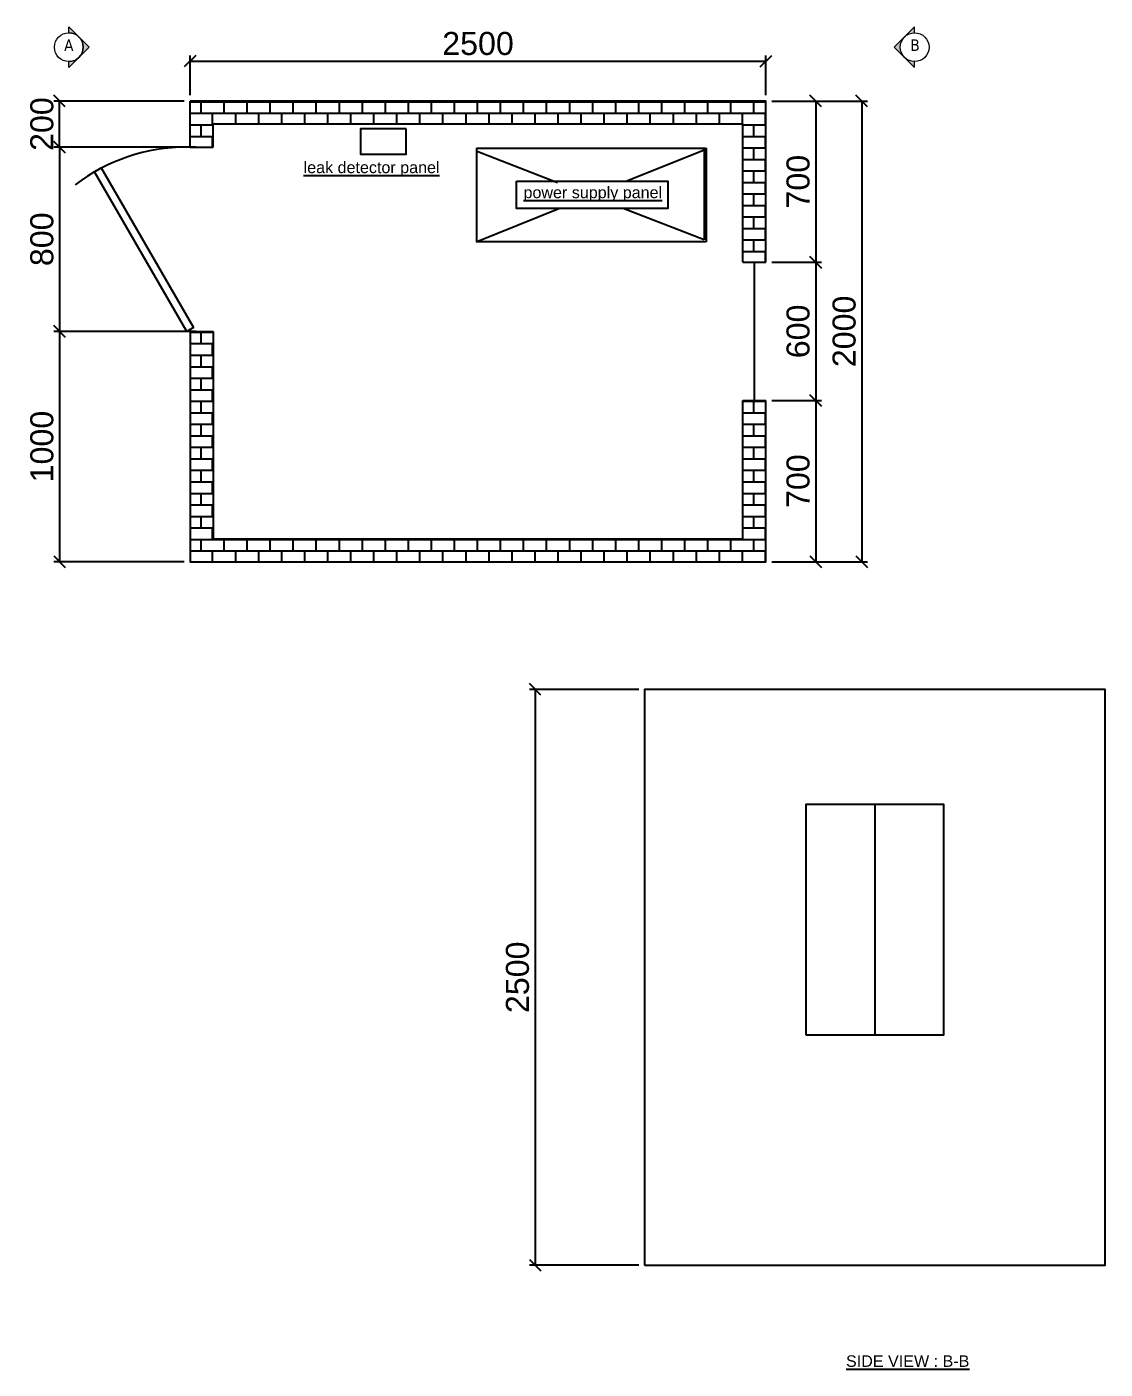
# Model space of a CAD drawing. Extents: x -1041800 to 1211622, y -13029 to 106851.
# Drawn here: x 76320 to 81001, y -13029 to -7201 of the extents above; entities that cross this region are included whole.
import ezdxf
from ezdxf.enums import TextEntityAlignment as Align

# ---------------------------------------------------------------- set-up
doc = ezdxf.new("R2010")
doc.units = 0
doc.header["$MEASUREMENT"] = 0
doc.layers.get('0').update_dxf_attribs({"lineweight": 5})
for name, color, linetype in [('NETTHAY', 7, 'Continuous'), ('TEXT', 7, 'Continuous'), ('VAN', 7, 'Continuous')]:
    doc.layers.add(name, color=color, linetype=linetype)
doc.styles.get("Standard").update_dxf_attribs({"font": 'arial.ttf'})
doc.styles.add('Tahoma', font='tahoma.ttf')
doc.dimstyles.new('TL100', dxfattribs={"dimscale": 0, "dimtxt": 200, "dimasz": 100, "dimexe": 50, "dimexo": 50, "dimgap": 50, "dimtad": 1, "dimdec": 0, "dimtxsty": 'Standard', "dimblk": 'OBLIQUE', "dimcen": 2.5, "dimclrd": 6, "dimclre": 6, "dimclrt": 3, "dimadec": 0, "dimazin": 0, "dimtfac": 1, "dimtdec": 0, "dimtmove": 0, "dimatfit": 3, "dimldrblk": 'OBLIQUE', "dimfxl": 1, "dimarcsym": 0})

# ---------------------------------------------------------------- blocks, each defined once
blk = doc.blocks.new('Door - Left Hung 36 in.')
blk.add_lwpolyline([(0.75, -1.3), (0, 0), (31.18, 18), (31.93, 16.7)], close=True)
blk.add_arc((0, 0), 36, 0, 37.3101)
blk = doc.blocks.new('_Oblique')
at = {"color": 0, "linetype": 'ByBlock', "lineweight": -2}
blk.add_line((-0.5, -0.5), (0.5, 0.5), dxfattribs=at)
blk = doc.blocks.new('*D198')
at = {"layer": 'Defpoints', "color": 0, "linetype": 'Continuous', "transparency": 16777216}
for p in [(79528.4, -7350), (77028.4, -7523.2), (79528.4, -7523.2)]:
    blk.add_point(p, dxfattribs=at)
at = {"layer": 'TEXT', "color": 6, "linetype": 'Continuous', "lineweight": -2, "transparency": 16777216}
for p, q in [((77028.4, -7498.2), (77028.4, -7325)), ((79528.4, -7498.2), (79528.4, -7325)), ((77028.4, -7350), (79528.4, -7350))]:
    blk.add_line(p, q, dxfattribs=at)
at = {"layer": 'TEXT', "color": 6, "linetype": 'Continuous', "lineweight": -2, "transparency": 16777216, "xscale": 50, "yscale": 50, "zscale": 50, "rotation": 180}
blk.add_blockref('_Oblique', (77028.4, -7350), dxfattribs=at)
at = {"layer": 'TEXT', "color": 6, "linetype": 'Continuous', "lineweight": -2, "transparency": 16777216, "xscale": 50, "yscale": 50, "zscale": 50}
blk.add_blockref('_Oblique', (79528.4, -7350), dxfattribs=at)
at = {"layer": 'TEXT', "color": 3, "linetype": 'Continuous', "lineweight": 5, "transparency": 16777216, "insert": (78278.4, -7273.9), "char_height": 100, "attachment_point": 5}
blk.add_mtext('2500', dxfattribs=at)
blk = doc.blocks.new('*D199')
at = {"layer": 'Defpoints', "color": 0, "linetype": 'Continuous', "transparency": 16777216}
for p in [(79528.4, -7523.2), (79528.4, -8223.1), (79744.3, -8223.1)]:
    blk.add_point(p, dxfattribs=at)
at = {"layer": 'TEXT', "color": 6, "linetype": 'Continuous', "lineweight": -2, "transparency": 16777216}
for p, q in [((79553.4, -7523.2), (79769.3, -7523.2)), ((79744.3, -7523.2), (79744.3, -8223.1)), ((79553.4, -8223.1), (79769.3, -8223.1))]:
    blk.add_line(p, q, dxfattribs=at)
at = {"layer": 'TEXT', "color": 6, "linetype": 'Continuous', "lineweight": -2, "transparency": 16777216, "xscale": 50, "yscale": 50, "zscale": 50}
for p, rotation in [((79744.3, -7523.2), 90), ((79744.3, -8223.1), 270)]:
    blk.add_blockref('_Oblique', p, dxfattribs=dict(at, rotation=rotation))
at = {"layer": 'TEXT', "color": 3, "linetype": 'Continuous', "lineweight": 5, "transparency": 16777216, "insert": (79668.2, -7873.2), "char_height": 100, "attachment_point": 5, "rotation": 90}
blk.add_mtext('700', dxfattribs=at)
blk = doc.blocks.new('*D196')
at = {"layer": 'Defpoints', "color": 0, "linetype": 'Continuous', "transparency": 16777216}
for p in [(79528.4, -8223.1), (79528.4, -8823.4), (79744.3, -8823.4)]:
    blk.add_point(p, dxfattribs=at)
at = {"layer": 'TEXT', "color": 6, "linetype": 'Continuous', "lineweight": -2, "transparency": 16777216}
for p, q in [((79553.4, -8223.1), (79769.3, -8223.1)), ((79744.3, -8223.1), (79744.3, -8823.4)), ((79553.4, -8823.4), (79769.3, -8823.4))]:
    blk.add_line(p, q, dxfattribs=at)
at = {"layer": 'TEXT', "color": 6, "linetype": 'Continuous', "lineweight": -2, "transparency": 16777216, "xscale": 50, "yscale": 50, "zscale": 50}
for p, rotation in [((79744.3, -8223.1), 90), ((79744.3, -8823.4), 270)]:
    blk.add_blockref('_Oblique', p, dxfattribs=dict(at, rotation=rotation))
at = {"layer": 'TEXT', "color": 3, "linetype": 'Continuous', "lineweight": 5, "transparency": 16777216, "insert": (79668.2, -8523.2), "char_height": 100, "attachment_point": 5, "rotation": 90}
blk.add_mtext('600', dxfattribs=at)
blk = doc.blocks.new('*D200')
at = {"layer": 'Defpoints', "color": 0, "linetype": 'Continuous', "transparency": 16777216}
for p in [(79528.4, -8823.4), (79528.4, -9523.2), (79744.3, -9523.2)]:
    blk.add_point(p, dxfattribs=at)
at = {"layer": 'TEXT', "color": 6, "linetype": 'Continuous', "lineweight": -2, "transparency": 16777216}
for p, q in [((79553.4, -8823.4), (79769.3, -8823.4)), ((79744.3, -8823.4), (79744.3, -9523.2)), ((79553.4, -9523.2), (79769.3, -9523.2))]:
    blk.add_line(p, q, dxfattribs=at)
at = {"layer": 'TEXT', "color": 6, "linetype": 'Continuous', "lineweight": -2, "transparency": 16777216, "xscale": 50, "yscale": 50, "zscale": 50}
for p, rotation in [((79744.3, -8823.4), 90), ((79744.3, -9523.2), 270)]:
    blk.add_blockref('_Oblique', p, dxfattribs=dict(at, rotation=rotation))
at = {"layer": 'TEXT', "color": 3, "linetype": 'Continuous', "lineweight": 5, "transparency": 16777216, "insert": (79668.2, -9173.3), "char_height": 100, "attachment_point": 5, "rotation": 90}
blk.add_mtext('700', dxfattribs=at)
blk = doc.blocks.new('*D201')
at = {"layer": 'Defpoints', "color": 0, "linetype": 'Continuous', "transparency": 16777216}
for p in [(79528.4, -7523.2), (79528.4, -9523.2), (79944.2, -9523.2)]:
    blk.add_point(p, dxfattribs=at)
at = {"layer": 'TEXT', "color": 6, "linetype": 'Continuous', "lineweight": -2, "transparency": 16777216}
for p, q in [((79553.4, -7523.2), (79969.2, -7523.2)), ((79944.2, -7523.2), (79944.2, -9523.2)), ((79553.4, -9523.2), (79969.2, -9523.2))]:
    blk.add_line(p, q, dxfattribs=at)
at = {"layer": 'TEXT', "color": 6, "linetype": 'Continuous', "lineweight": -2, "transparency": 16777216, "xscale": 50, "yscale": 50, "zscale": 50}
for p, rotation in [((79944.2, -7523.2), 90), ((79944.2, -9523.2), 270)]:
    blk.add_blockref('_Oblique', p, dxfattribs=dict(at, rotation=rotation))
at = {"layer": 'TEXT', "color": 3, "linetype": 'Continuous', "lineweight": 5, "transparency": 16777216, "insert": (79868.2, -8523.2), "char_height": 100, "attachment_point": 5, "rotation": 90}
blk.add_mtext('2000', dxfattribs=at)
blk = doc.blocks.new('*D202')
at = {"layer": 'Defpoints', "color": 0, "linetype": 'Continuous', "transparency": 16777216}
for p in [(76461.4, -7523.2), (77028.4, -7523.2), (77028.4, -7723.2)]:
    blk.add_point(p, dxfattribs=at)
at = {"layer": 'TEXT', "color": 6, "linetype": 'Continuous', "lineweight": -2, "transparency": 16777216}
for p, q in [((77003.4, -7523.2), (76436.4, -7523.2)), ((76461.4, -7723.2), (76461.4, -7523.2)), ((77003.4, -7723.2), (76436.4, -7723.2))]:
    blk.add_line(p, q, dxfattribs=at)
at = {"layer": 'TEXT', "color": 6, "linetype": 'Continuous', "lineweight": -2, "transparency": 16777216, "xscale": 50, "yscale": 50, "zscale": 50}
for p, rotation in [((76461.4, -7523.2), 90), ((76461.4, -7723.2), 270)]:
    blk.add_blockref('_Oblique', p, dxfattribs=dict(at, rotation=rotation))
at = {"layer": 'TEXT', "color": 3, "linetype": 'Continuous', "lineweight": 5, "transparency": 16777216, "insert": (76385.4, -7623.2), "char_height": 100, "attachment_point": 5, "rotation": 90}
blk.add_mtext('200', dxfattribs=at)
blk = doc.blocks.new('*D203')
at = {"layer": 'Defpoints', "color": 0, "linetype": 'Continuous', "transparency": 16777216}
for p in [(77078.4, -7723.2), (76461.4, -8523.3), (77078.4, -8523.3)]:
    blk.add_point(p, dxfattribs=at)
at = {"layer": 'TEXT', "color": 6, "linetype": 'Continuous', "lineweight": -2, "transparency": 16777216}
for p, q in [((77053.4, -7723.2), (76436.4, -7723.2)), ((76461.4, -7723.2), (76461.4, -8523.3)), ((77053.4, -8523.3), (76436.4, -8523.3))]:
    blk.add_line(p, q, dxfattribs=at)
at = {"layer": 'TEXT', "color": 6, "linetype": 'Continuous', "lineweight": -2, "transparency": 16777216, "xscale": 50, "yscale": 50, "zscale": 50}
for p, rotation in [((76461.4, -7723.2), 90), ((76461.4, -8523.3), 270)]:
    blk.add_blockref('_Oblique', p, dxfattribs=dict(at, rotation=rotation))
at = {"layer": 'TEXT', "color": 3, "linetype": 'Continuous', "lineweight": 5, "transparency": 16777216, "insert": (76385.4, -8123.2), "char_height": 100, "attachment_point": 5, "rotation": 90}
blk.add_mtext('800', dxfattribs=at)
blk = doc.blocks.new('*D204')
at = {"layer": 'Defpoints', "color": 0, "linetype": 'Continuous', "transparency": 16777216}
for p in [(77028.4, -8523.3), (76461.4, -9523.2), (77028.4, -9523.2)]:
    blk.add_point(p, dxfattribs=at)
at = {"layer": 'TEXT', "color": 6, "linetype": 'Continuous', "lineweight": -2, "transparency": 16777216}
for p, q in [((77003.4, -8523.3), (76436.4, -8523.3)), ((76461.4, -8523.3), (76461.4, -9523.2)), ((77003.4, -9523.2), (76436.4, -9523.2))]:
    blk.add_line(p, q, dxfattribs=at)
at = {"layer": 'TEXT', "color": 6, "linetype": 'Continuous', "lineweight": -2, "transparency": 16777216, "xscale": 50, "yscale": 50, "zscale": 50}
for p, rotation in [((76461.4, -8523.3), 90), ((76461.4, -9523.2), 270)]:
    blk.add_blockref('_Oblique', p, dxfattribs=dict(at, rotation=rotation))
at = {"layer": 'TEXT', "color": 3, "linetype": 'Continuous', "lineweight": 5, "transparency": 16777216, "insert": (76385.4, -9023.2), "char_height": 100, "attachment_point": 5, "rotation": 90}
blk.add_mtext('1000', dxfattribs=at)
blk = doc.blocks.new('*D197')
at = {"layer": 'Defpoints', "color": 0, "linetype": 'Continuous', "transparency": 16777216}
for p in [(79000.9, -10077.5), (78526.2, -12577.5), (79000.9, -12577.5)]:
    blk.add_point(p, dxfattribs=at)
at = {"layer": 'TEXT', "color": 6, "linetype": 'Continuous', "lineweight": -2, "transparency": 16777216}
for p, q in [((78975.9, -10077.5), (78501.2, -10077.5)), ((78526.2, -10077.5), (78526.2, -12577.5)), ((78975.9, -12577.5), (78501.2, -12577.5))]:
    blk.add_line(p, q, dxfattribs=at)
at = {"layer": 'TEXT', "color": 6, "linetype": 'Continuous', "lineweight": -2, "transparency": 16777216, "xscale": 50, "yscale": 50, "zscale": 50}
for p, rotation in [((78526.2, -10077.5), 90), ((78526.2, -12577.5), 270)]:
    blk.add_blockref('_Oblique', p, dxfattribs=dict(at, rotation=rotation))
at = {"layer": 'TEXT', "color": 3, "linetype": 'Continuous', "lineweight": 5, "transparency": 16777216, "insert": (78450.1, -11327.5), "char_height": 100, "attachment_point": 5, "rotation": 90}
blk.add_mtext('2500', dxfattribs=at)

msp = doc.modelspace()

# ---------------------------------------------------------------- hatches: boundary and pattern name
h = msp.add_hatch(color=256)
edge = h.paths.add_edge_path()
edge.add_line((76501.9, -7226.9), (76501.9, -7201))
edge.add_line((76501.9, -7201), (76590.3, -7289.4))
edge.add_line((76590.3, -7289.4), (76501.9, -7377.7))
edge.add_line((76501.9, -7377.7), (76501.9, -7351.9))
edge.add_arc((76501.9, -7289.4), 62.5, 270, 450)
h = msp.add_hatch(color=256)
edge = h.paths.add_edge_path()
edge.add_line((80173.8, -7226.9), (80173.8, -7201))
edge.add_line((80173.8, -7201), (80085.4, -7289.4))
edge.add_line((80085.4, -7289.4), (80173.8, -7377.7))
edge.add_line((80173.8, -7377.7), (80173.8, -7351.9))
edge.add_arc((80173.8, -7289.4), 62.5, 90, 270, ccw=False)
at = {"layer": 'VAN', "linetype": 'Continuous'}
h = msp.add_hatch(dxfattribs=at)
h.set_pattern_fill('BRICK', color=6, scale=200, style=0)
h.set_pattern_definition([(0, (-364123.704, -271476.455), (0, 50), []), (90, (-364123.7, -271476.46), (-100, 6e-15), [50, -50]), (90, (-364073.7, -271476.46), (-100, 6e-15), [-50, 50])])
h.paths.add_polyline_path([(77128.4, -7623.2), (79428.4, -7623.2), (79428.4, -8223.1), (79528.4, -8223.1), (79528.4, -7523.2), (77028.4, -7523.2), (77028.4, -7723.2), (77128.4, -7723.2)])
h.paths.add_polyline_path([(77128.4, -9423.2), (77128.4, -8523.3), (77028.4, -8523.3), (77028.4, -9523.2), (79528.4, -9523.2), (79528.4, -8823.4), (79428.4, -8823.4), (79428.4, -9423.2)])

# ---------------------------------------------------------------- linework, layer by layer
for points in [[(76501.9, -7226.9), (76501.9, -7201), (76590.3, -7289.4), (76501.9, -7377.7), (76501.9, -7351.9, 1)], [(80173.8, -7226.9), (80173.8, -7201), (80085.4, -7289.4), (80173.8, -7377.7), (80173.8, -7351.9, -1)]]:
    msp.add_lwpolyline(points, format="xyb", close=True)
for centre in [(76501.9, -7289.4), (80173.8, -7289.4)]:
    msp.add_circle(centre, 62.5)
at = {"layer": 'NETTHAY', "linetype": 'Continuous'}
for p, q in [((79428.4, -8223.1), (79528.4, -8223.1)), ((79478.4, -8823.4), (79478.4, -8223.1)), ((79428.4, -8823.4), (79528.4, -8823.4))]:
    msp.add_line(p, q, dxfattribs=at)
at = {"layer": 'VAN', "color": 6, "linetype": 'Continuous'}
for p, q in [((77028.4, -7723.2), (77028.4, -7523.2)), ((77128.4, -7723.2), (77128.4, -7623.2)), ((77028.4, -7723.2), (77128.4, -7723.2)), ((78623, -7878.2), (78270.3, -7740.9)), ((78271.2, -7728.3), (78271.2, -8133.9)), ((78271.2, -7728.3), (79268.3, -7728.3)), ((78920.8, -7871.5), (79264.1, -7732.9)), ((79260.1, -7725), (79260.1, -8126.2)), ((79268.3, -7728.3), (79268.3, -8133.9)), ((78270.3, -8134.1), (78629.5, -7989.1)), ((79260.1, -8126.2), (78908.1, -7989.1)), ((79268.3, -8133.9), (78271.2, -8133.9)), ((77028.4, -8523.3), (77128.4, -8523.3)), ((80000.9, -10577.5), (80000.9, -11577.5))]:
    msp.add_line(p, q, dxfattribs=at)
for points in [[(79528.4, -8223.1), (79528.4, -7523.2), (77028.4, -7523.2)], [(79428.4, -8223.1), (79428.4, -7623.2), (77128.4, -7623.2)], [(77028.4, -8523.3), (77028.4, -9523.2), (79528.4, -9523.2), (79528.4, -8823.4)], [(77128.4, -8523.3), (77128.4, -9423.2), (79428.4, -9423.2), (79428.4, -8823.4)]]:
    msp.add_lwpolyline(points, dxfattribs=at)
for points in [[(77967.1, -7643.8), (77767.5, -7643.8), (77767.5, -7753.5), (77967.1, -7753.5)], [(78445.3, -7871.5), (79102.7, -7871.5), (79102.7, -7989.1), (78445.3, -7989.1)], [(79000.9, -12577.5), (81000.9, -12577.5), (81000.9, -10077.5), (79000.9, -10077.5)], [(79700.9, -11577.5), (80300.9, -11577.5), (80300.9, -10577.5), (79700.9, -10577.5)]]:
    msp.add_lwpolyline(points, close=True, dxfattribs=at)

# ---------------------------------------------------------------- block references
at = {"layer": 'VAN', "color": 6, "linetype": 'Continuous', "xscale": 22.23194748358862, "yscale": 22.23194748358862, "zscale": 22.23194748358862, "rotation": 90}
msp.add_blockref('Door - Left Hung 36 in.', (77014, -8523.6), dxfattribs=at)

# ---------------------------------------------------------------- texts
at = {"style": 'Tahoma', "flags": 8}
for tag, p in [('A', (76501.9, -7320.5)), ('B', (80175.5, -7320.5))]:
    msp.add_attdef(tag, text='1', height=50, dxfattribs=at).set_placement(p, align=Align.BOTTOM_CENTER)
at = {"layer": 'VAN', "color": 6, "linetype": 'Continuous', "char_height": 50, "attachment_point": 1}
for s, insert in [('\\pi84.79254;{\\Lleak detector panel }', (77436.5, -7786.1)), ('\\pi79.04561;{\\Lpower supply panel }', (78396.8, -7894.8)), ('\\pi110.84983;{\\LSIDE VIEW : B-B}', (79765.1, -12968.7))]:
    msp.add_mtext_dynamic_manual_height_columns(s, width=750.451, gutter_width=500, heights=[0], dxfattribs=dict(at, insert=insert))

# ---------------------------------------------------------------- dimensions: what is measured, and where the dimension line sits
at = {"layer": 'TEXT', "linetype": 'Continuous', "lineweight": 5}
dim = msp.add_linear_dim(base=(79528.4, -7350), p1=(77028.4, -7523.2), p2=(79528.4, -7523.2), dimstyle='TL100', override={"dimscale": 0.5}, dxfattribs=at)
dim.commit()
dim.dimension.update_dxf_attribs({"geometry": '*D198', "text_midpoint": (78278.4, -7273.9)})
dim = msp.add_linear_dim(base=(76461.4, -7523.2), p1=(77028.4, -7723.2), p2=(77028.4, -7523.2), angle=90, dimstyle='TL100', override={"dimscale": 0.5}, dxfattribs=at)
dim.commit()
dim.dimension.update_dxf_attribs({"geometry": '*D202', "text_midpoint": (76461.4, -7623.2), "dimtype": 160})
for base, p1, p2, picture, middle in [((79744.3, -8223.1), (79528.4, -7523.2), (79528.4, -8223.1), '*D199', (79668.2, -7873.2)), ((79944.2, -9523.2), (79528.4, -7523.2), (79528.4, -9523.2), '*D201', (79868.2, -8523.2)), ((76461.4, -8523.3), (77078.4, -7723.2), (77078.4, -8523.3), '*D203', (76385.4, -8123.2)), ((79744.3, -8823.4), (79528.4, -8223.1), (79528.4, -8823.4), '*D196', (79668.2, -8523.2)), ((76461.4, -9523.2), (77028.4, -8523.3), (77028.4, -9523.2), '*D204', (76385.4, -9023.2)), ((79744.3, -9523.2), (79528.4, -8823.4), (79528.4, -9523.2), '*D200', (79668.2, -9173.3)), ((78526.2, -12577.5), (79000.9, -10077.5), (79000.9, -12577.5), '*D197', (78450.1, -11327.5))]:
    dim = msp.add_linear_dim(base=base, p1=p1, p2=p2, angle=90, dimstyle='TL100', override={"dimscale": 0.5}, dxfattribs=at)
    dim.commit()
    dim.dimension.update_dxf_attribs({"geometry": picture, "text_midpoint": middle})

doc.saveas('drawing.dxf')
